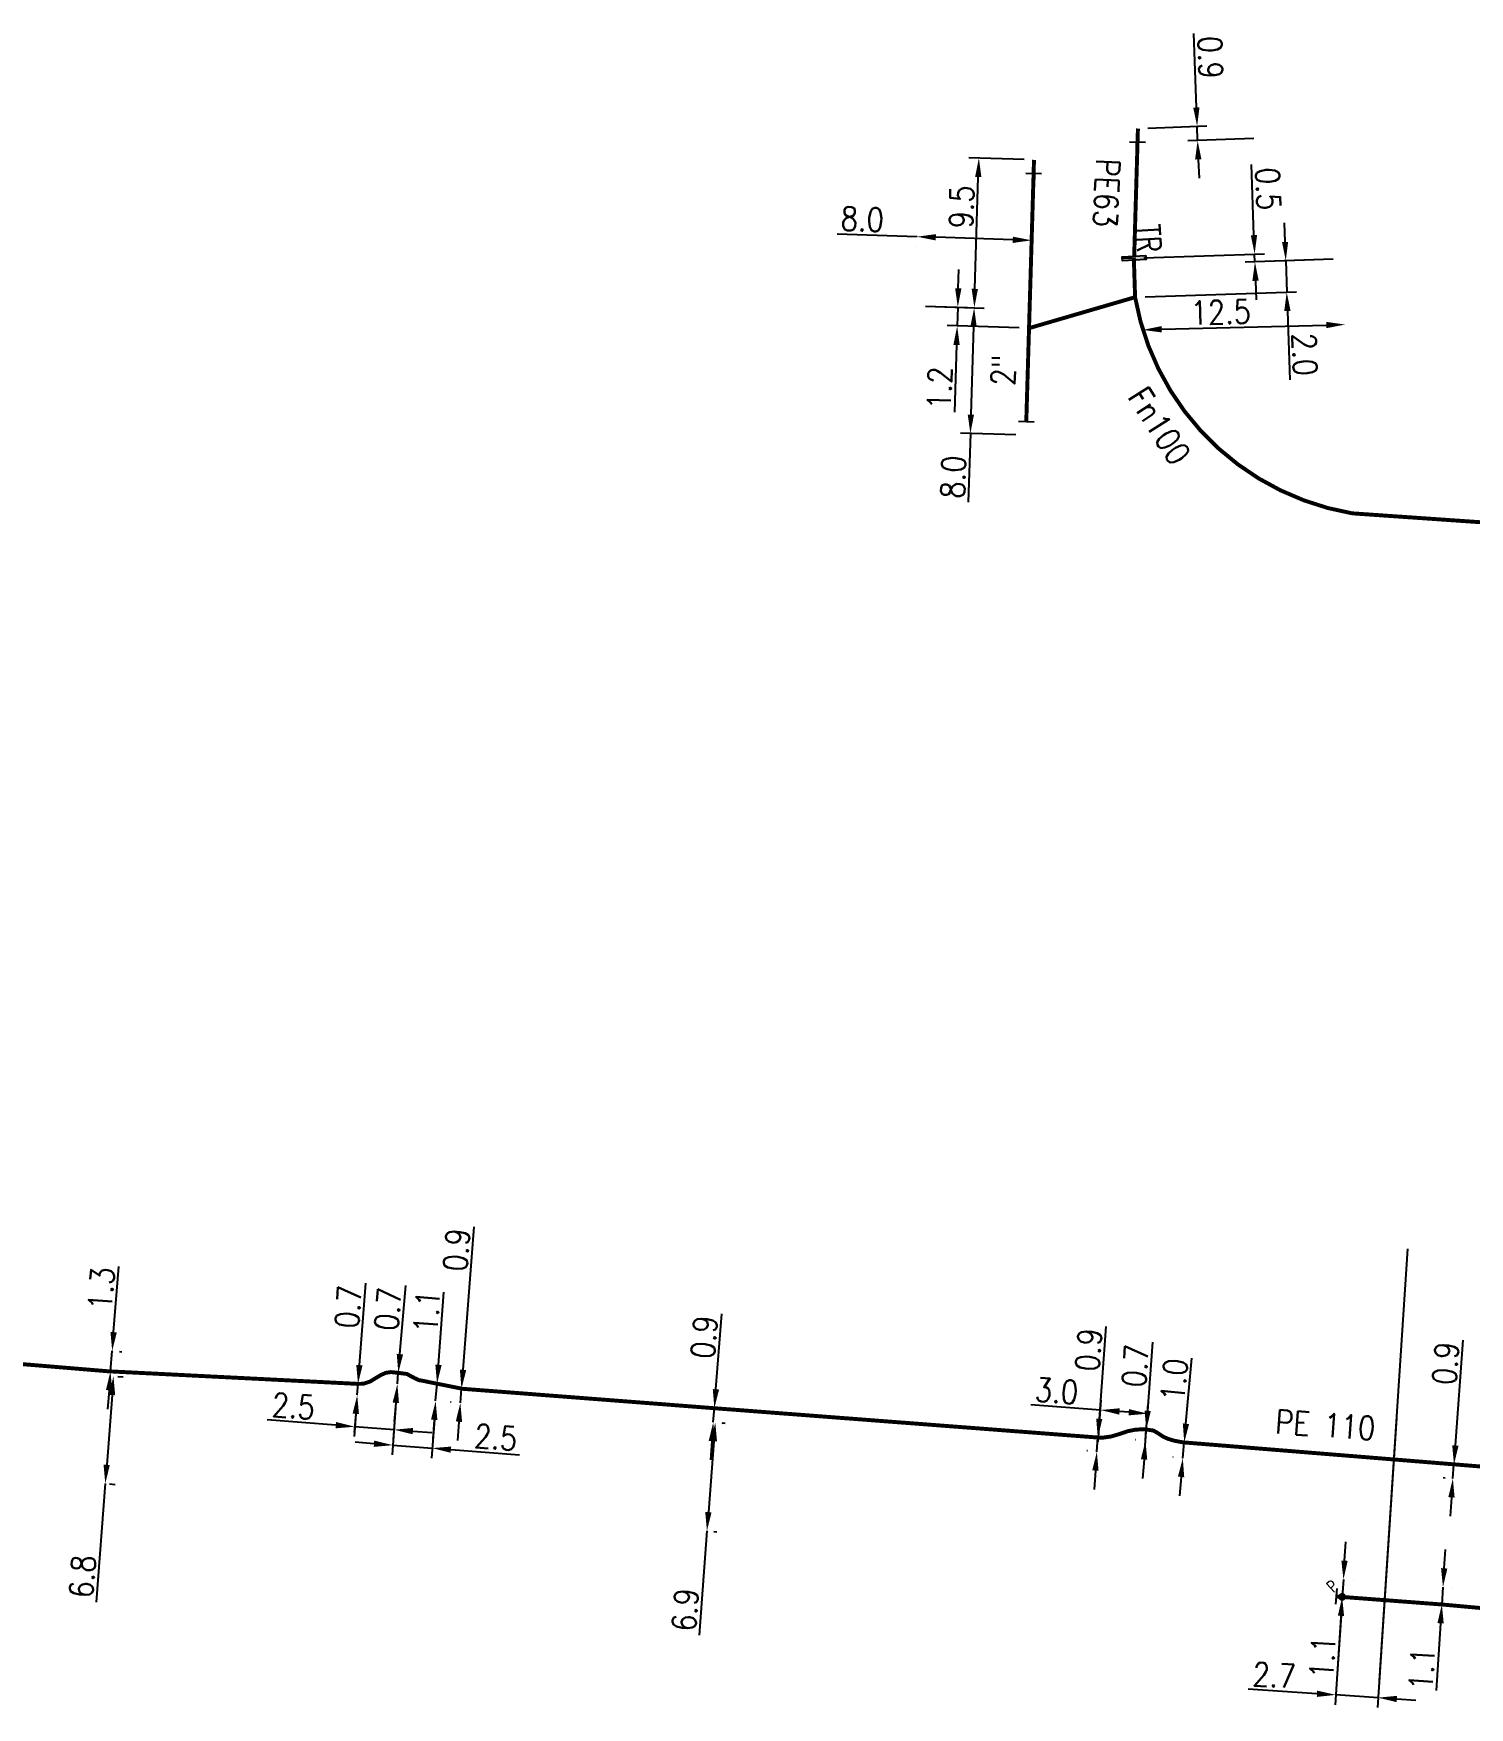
# Model space of a CAD drawing. Header units: millimetres. Extents: x 115991 to 117009, y 129000 to 129990.
# Drawn here: x 116171.1 to 116262.3, y 129722.5 to 129828.8 of the extents above; entities that cross this region are included whole.
import ezdxf
from ezdxf.enums import TextEntityAlignment as Align

# ---------------------------------------------------------------- set-up
doc = ezdxf.new("R2010")
doc.units = ezdxf.units.MM
doc.header["$PDMODE"] = 34
doc.linetypes.add('L_25_FN', pattern=[2000, 1000, 1000])
doc.linetypes.add('L_25_PE', pattern=[2000, 1000, 1000])
doc.layers.get('0').update_dxf_attribs({"linetype": 'CONTINUOUS'})
doc.layers.get('DEFPOINTS').update_dxf_attribs({"linetype": 'CONTINUOUS'})
for name, color, linetype in [('L_150', 1, 'CONTINUOUS'), ('L_300', 7, 'CONTINUOUS'), ('L_340', 7, 'CONTINUOUS')]:
    doc.layers.add(name, color=color, linetype=linetype)
doc.styles.add('G_ROMANS', font='ROMANS.SHX', dxfattribs={"width": 0.75})
doc.styles.get("Standard").update_dxf_attribs({"font": 'romans.shx', "width": 0.85})
doc.dimstyles.get("Standard").update_dxf_attribs({"dimtxt": 1.5, "dimasz": 1.2, "dimexe": 0.625, "dimexo": 0.625, "dimgap": 0.25, "dimtad": 1, "dimdec": 1, "dimzin": 0, "dimdsep": 46, "dimtxsty": 'Standard', "dimcen": -0.5, "dimadec": 0, "dimazin": 0, "dimtfac": 1, "dimtdec": 1, "dimtmove": 0, "dimatfit": 3, "dimfxl": 0, "dimtolj": 1, "dimtzin": 0, "dimarcsym": 0})

# ---------------------------------------------------------------- blocks, each defined once
blk = doc.blocks.new('*D59')
at = {"layer": 'DEFPOINTS', "color": 0, "linetype": 'Continuous', "transparency": 16777216}
for p in [(116254.24, 129730.65), (116254.26, 129730.65), (116254.17, 129729.56)]:
    blk.add_point(p, dxfattribs=at)
at = {"layer": 'L_150', "color": 0, "linetype": 'Continuous', "lineweight": -2, "transparency": 16777216}
for p, q in [((116254.33, 129731.85), (116254.41, 129733.05)), ((116254.26, 129730.65), (116254.18, 129729.55)), ((116254.87, 129730.61), (116254.88, 129730.61)), ((116254.8, 129729.51), (116254.81, 129729.51)), ((116254.11, 129728.36), (116253.84, 129724.34))]:
    blk.add_line(p, q, dxfattribs=at)
at = {"layer": 'L_150', "color": 0, "linetype": 'Continuous', "transparency": 16777216}
for points in [[(116254.13, 129731.86), (116254.53, 129731.84), (116254.26, 129730.65)], [(116253.91, 129728.37), (116254.3, 129728.34), (116254.18, 129729.55)]]:
    blk.add_solid(points, dxfattribs=at)
at = {"layer": 'L_150', "color": 0, "linetype": 'Continuous', "transparency": 16777216, "insert": (116252.93, 129725.72), "char_height": 1.5, "attachment_point": 5, "rotation": 86.2658}
blk.add_mtext('\\A1;1.1', dxfattribs=at)
blk = doc.blocks.new('*D60')
at = {"layer": 'DEFPOINTS', "color": 0, "linetype": 'Continuous', "transparency": 16777216}
for p in [(116260.58, 129730.17), (116260.58, 129730.17), (116260.51, 129729.07)]:
    blk.add_point(p, dxfattribs=at)
at = {"layer": 'L_150', "color": 0, "linetype": 'Continuous', "lineweight": -2, "transparency": 16777216}
for p, q in [((116260.66, 129731.37), (116260.74, 129732.56)), ((116260.58, 129730.17), (116260.51, 129729.07)), ((116261.2, 129730.13), (116261.2, 129730.13)), ((116261.13, 129729.03), (116261.13, 129729.03)), ((116260.43, 129727.87), (116260.15, 129723.61))]:
    blk.add_line(p, q, dxfattribs=at)
at = {"layer": 'L_150', "color": 0, "linetype": 'Continuous', "transparency": 16777216}
for points in [[(116260.46, 129731.38), (116260.86, 129731.35), (116260.58, 129730.17)], [(116260.23, 129727.89), (116260.63, 129727.86), (116260.51, 129729.07)]]:
    blk.add_solid(points, dxfattribs=at)
at = {"layer": 'L_150', "color": 0, "linetype": 'Continuous', "transparency": 16777216, "insert": (116259.24, 129724.98), "char_height": 1.5, "attachment_point": 5, "rotation": 86.2658}
blk.add_mtext('\\A1;1.1', dxfattribs=at)
blk = doc.blocks.new('L_300_12')
at = {"color": 0, "linetype": 'Continuous', "const_width": 0.497, "flags": 128}
blk.add_lwpolyline([(-0.25, 0, 1), (0.25, 0, 1)], format="xyb", close=True, dxfattribs=at)
at = {"color": 0, "linetype": 'Continuous', "style": 'G_ROMANS', "width": 0.75}
blk.add_text('P', height=1.5, dxfattribs=at).set_placement((0, 1.85), align=Align.MIDDLE)
at = {"color": 0, "linetype": 'Continuous', "style": 'G_ROMANS', "width": 0.75, "flags": 3}
for tag, p in [('DEF_LEG', (0, -5)), ('DEF_COUP', (0, -7.5)), ('DEF_TYPE', (0, -10))]:
    blk.add_attdef(tag, text='', height=1.2, dxfattribs=at).set_placement(p, align=Align.MIDDLE)
blk = doc.blocks.new('*D68')
at = {"layer": 'DEFPOINTS', "color": 0, "linetype": 'Continuous', "transparency": 16777216}
for p in [(116257.66, 129741.53), (116254.18, 129729.55), (116253.78, 129723.33)]:
    blk.add_point(p, dxfattribs=at)
at = {"layer": 'L_300', "color": 0, "linetype": 'Continuous', "lineweight": -2, "transparency": 16777216}
for p, q in [((116257.62, 129740.91), (116256.42, 129722.53)), ((116254.14, 129728.93), (116253.74, 129722.7)), ((116252.58, 129723.4), (116248.22, 129723.69)), ((116256.46, 129723.15), (116253.78, 129723.33)), ((116257.66, 129723.07), (116258.85, 129722.99))]:
    blk.add_line(p, q, dxfattribs=at)
at = {"layer": 'L_300', "color": 0, "linetype": 'Continuous', "transparency": 16777216}
for points in [[(116252.59, 129723.6), (116252.57, 129723.2), (116253.78, 129723.33)], [(116257.67, 129723.27), (116257.64, 129722.87), (116256.46, 129723.15)]]:
    blk.add_solid(points, dxfattribs=at)
at = {"layer": 'L_300', "color": 0, "linetype": 'Continuous', "transparency": 16777216, "insert": (116249.86, 129724.58), "char_height": 1.5, "attachment_point": 5, "rotation": 356.2658}
blk.add_mtext('\\A1;2.7', dxfattribs=at)
blk = doc.blocks.new('L_340_07')
at = {"color": 0, "linetype": 'Continuous', "const_width": 0.25, "flags": 128}
blk.add_lwpolyline([(0, 0), (1.25, 0)], dxfattribs=at)
at = {"color": 0, "linetype": 'Continuous', "flags": 128}
blk.add_lwpolyline([(1.25, -0.5), (1.25, 0.5)], dxfattribs=at)
at = {"color": 0, "linetype": 'Continuous', "style": 'G_ROMANS', "width": 0.75, "flags": 3}
for tag, p in [('DEF_LEG', (0.72, -3.47)), ('DEF_COUP', (0.72, -5.97)), ('DEF_TYPE', (0.72, -8.47))]:
    blk.add_attdef(tag, text='', height=1.2, dxfattribs=at).set_placement(p, align=Align.MIDDLE)
blk = doc.blocks.new('*D71')
at = {"layer": 'DEFPOINTS', "color": 0, "linetype": 'Continuous', "transparency": 16777216}
for p in [(116241.52, 129810.02), (116254.37, 129810.36), (116254.37, 129810.36)]:
    blk.add_point(p, dxfattribs=at)
at = {"layer": 'L_150', "color": 0, "linetype": 'Continuous', "lineweight": -2, "transparency": 16777216}
blk.add_line((116242.72, 129810.06), (116253.17, 129810.33), dxfattribs=at)
at = {"layer": 'L_150', "color": 0, "linetype": 'Continuous', "transparency": 16777216}
for points in [[(116242.71, 129810.26), (116242.72, 129809.86), (116241.52, 129810.02)], [(116253.17, 129810.53), (116253.18, 129810.13), (116254.37, 129810.36)]]:
    blk.add_solid(points, dxfattribs=at)
at = {"layer": 'L_150', "color": 0, "linetype": 'Continuous', "transparency": 16777216, "insert": (116246.47, 129811.15), "char_height": 1.5, "attachment_point": 5, "rotation": 1.492}
blk.add_mtext('\\A1;12.5', dxfattribs=at)
blk = doc.blocks.new('*D72')
at = {"layer": 'DEFPOINTS', "color": 0, "linetype": 'Continuous', "transparency": 16777216}
for p in [(116227.18, 129815.95), (116227.18, 129815.94), (116234.46, 129815.71)]:
    blk.add_point(p, dxfattribs=at)
at = {"layer": 'L_150', "color": 0, "linetype": 'Continuous', "lineweight": -2, "transparency": 16777216}
for p, q in [((116227.18, 129815.94), (116222.1, 129816.1)), ((116227.16, 129815.32), (116227.16, 129815.31)), ((116233.26, 129815.74), (116228.38, 129815.9))]:
    blk.add_line(p, q, dxfattribs=at)
at = {"layer": 'L_150', "color": 0, "linetype": 'Continuous', "transparency": 16777216}
for points in [[(116228.38, 129816.1), (116228.37, 129815.7), (116227.18, 129815.94)], [(116233.27, 129815.94), (116233.25, 129815.54), (116234.46, 129815.71)]]:
    blk.add_solid(points, dxfattribs=at)
at = {"layer": 'L_150', "color": 0, "linetype": 'Continuous', "transparency": 16777216, "insert": (116223.71, 129817.05), "char_height": 1.5, "attachment_point": 5, "rotation": 358.1912}
blk.add_mtext('\\A1;8.0', dxfattribs=at)
blk = doc.blocks.new('*D74')
at = {"layer": 'DEFPOINTS', "color": 0, "linetype": 'Continuous', "transparency": 16777216}
for p in [(116227.1, 129811.54), (116229.73, 129810.27), (116234.29, 129810.13)]:
    blk.add_point(p, dxfattribs=at)
at = {"layer": 'L_150', "color": 0, "linetype": 'Continuous', "lineweight": -2, "transparency": 16777216}
for p, q in [((116229.8, 129812.66), (116229.84, 129813.86)), ((116227.72, 129811.52), (116230.39, 129811.44)), ((116229.77, 129811.46), (116229.73, 129810.27)), ((116233.67, 129810.15), (116229.1, 129810.29)), ((116229.69, 129809.07), (116229.56, 129804.79))]:
    blk.add_line(p, q, dxfattribs=at)
at = {"layer": 'L_150', "color": 0, "linetype": 'Continuous', "transparency": 16777216}
for points in [[(116229.6, 129812.67), (116230, 129812.65), (116229.77, 129811.46)], [(116229.49, 129809.07), (116229.89, 129809.06), (116229.73, 129810.27)]]:
    blk.add_solid(points, dxfattribs=at)
at = {"layer": 'L_150', "color": 0, "linetype": 'Continuous', "transparency": 16777216, "insert": (116228.61, 129806.32), "char_height": 1.5, "attachment_point": 5, "rotation": 88.2508}
blk.add_mtext('\\A1;1.2', dxfattribs=at)
blk = doc.blocks.new('*D75')
at = {"layer": 'DEFPOINTS', "color": 0, "linetype": 'Continuous', "transparency": 16777216}
for p in [(116231.11, 129820.93), (116234.61, 129820.82), (116227.1, 129811.54)]:
    blk.add_point(p, dxfattribs=at)
at = {"layer": 'L_340', "color": 0, "linetype": 'Continuous', "lineweight": -2, "transparency": 16777216}
for p, q in [((116233.99, 129820.84), (116230.48, 129820.95)), ((116230.85, 129812.63), (116231.07, 129819.73)), ((116227.72, 129811.52), (116231.44, 129811.41))]:
    blk.add_line(p, q, dxfattribs=at)
at = {"layer": 'L_340', "color": 0, "linetype": 'Continuous', "transparency": 16777216}
for points in [[(116230.87, 129819.74), (116231.27, 129819.72), (116231.11, 129820.93)], [(116230.65, 129812.64), (116231.05, 129812.62), (116230.82, 129811.43)]]:
    blk.add_solid(points, dxfattribs=at)
at = {"layer": 'L_340', "color": 0, "linetype": 'Continuous', "transparency": 16777216, "insert": (116230.01, 129817.84), "char_height": 1.5, "attachment_point": 5, "rotation": 88.2508}
blk.add_mtext('\\A1;9.5', dxfattribs=at)
blk = doc.blocks.new('*D76')
at = {"layer": 'DEFPOINTS', "color": 0, "linetype": 'Continuous', "transparency": 16777216}
for p in [(116227.1, 129811.54), (116230.57, 129803.44), (116234.09, 129803.33)]:
    blk.add_point(p, dxfattribs=at)
at = {"layer": 'L_340', "color": 0, "linetype": 'Continuous', "lineweight": -2, "transparency": 16777216}
for p, q in [((116227.72, 129811.52), (116231.43, 129811.41)), ((116230.77, 129810.23), (116230.6, 129804.64)), ((116233.46, 129803.35), (116229.94, 129803.46)), ((116230.57, 129803.44), (116230.43, 129799.07))]:
    blk.add_line(p, q, dxfattribs=at)
at = {"layer": 'L_340', "color": 0, "linetype": 'Continuous', "transparency": 16777216}
for points in [[(116230.57, 129810.24), (116230.97, 129810.22), (116230.81, 129811.43)], [(116230.4, 129804.64), (116230.8, 129804.63), (116230.57, 129803.44)]]:
    blk.add_solid(points, dxfattribs=at)
at = {"layer": 'L_340', "color": 0, "linetype": 'Continuous', "transparency": 16777216, "insert": (116229.48, 129800.68), "char_height": 1.5, "attachment_point": 5, "rotation": 88.2508}
blk.add_mtext('\\A1;8.0', dxfattribs=at)
blk = doc.blocks.new('L_340_19')
at = {"linetype": 'Continuous'}
blk.add_hatch(color=0, dxfattribs=at).paths.add_polyline_path([(0.125, 0.75), (-0.125, 0.75), (-0.125, -0.75), (0.125, -0.75)])
at = {"color": 0, "linetype": 'Continuous'}
blk.add_lwpolyline([(-0.125, 0.75), (0.125, 0.75), (0.125, -0.75), (-0.125, -0.75)], close=True, dxfattribs=at)
at = {"color": 0, "linetype": 'Continuous', "style": 'G_ROMANS', "width": 0.75}
for tag, height, flags, p in [('TR', 1.5, 8, (0, 3)), ('DEF_LEG', 1.2, 3, (0, -5)), ('DEF_COUP', 1.2, 3, (0, -7.5)), ('DEF_TYPE', 1.2, 3, (0, -10))]:
    blk.add_attdef(tag, text='', height=height, dxfattribs=dict(at, flags=flags)).set_placement(p, align=Align.MIDDLE)
blk = doc.blocks.new('*D77')
at = {"layer": 'DEFPOINTS', "color": 0, "linetype": 'Continuous', "transparency": 16777216}
for p in [(116240.96, 129814.58), (116248.62, 129814.84), (116254.23, 129814.53)]:
    blk.add_point(p, dxfattribs=at)
at = {"layer": 'L_340', "color": 0, "linetype": 'Continuous', "lineweight": -2, "transparency": 16777216}
for p, q in [((116248.58, 129816.04), (116248.43, 129820.53)), ((116241.58, 129814.6), (116249.25, 129814.86)), ((116253.61, 129814.51), (116248.02, 129814.32)), ((116248.64, 129814.34), (116248.62, 129814.84)), ((116248.68, 129813.14), (116248.72, 129811.94))]:
    blk.add_line(p, q, dxfattribs=at)
at = {"layer": 'L_340', "color": 0, "linetype": 'Continuous', "transparency": 16777216}
for points in [[(116248.78, 129816.05), (116248.38, 129816.03), (116248.62, 129814.84)], [(116248.88, 129813.15), (116248.48, 129813.13), (116248.64, 129814.34)]]:
    blk.add_solid(points, dxfattribs=at)
at = {"layer": 'L_340', "color": 0, "linetype": 'Continuous', "transparency": 16777216, "insert": (116249.48, 129818.98), "char_height": 1.5, "attachment_point": 5, "rotation": 271.94}
blk.add_mtext('\\A1;0.5', dxfattribs=at)
blk = doc.blocks.new('*D78')
at = {"layer": 'DEFPOINTS', "color": 0, "linetype": 'Continuous', "transparency": 16777216}
for p in [(116254.23, 129814.53), (116241.04, 129812.1), (116250.66, 129812.42)]:
    blk.add_point(p, dxfattribs=at)
at = {"layer": 'L_150', "color": 0, "linetype": 'Continuous', "lineweight": -2, "transparency": 16777216}
for p, q in [((116250.56, 129815.61), (116250.51, 129816.81)), ((116253.61, 129814.51), (116249.97, 129814.39)), ((116250.6, 129814.41), (116250.66, 129812.42)), ((116241.67, 129812.12), (116251.29, 129812.44)), ((116250.7, 129811.22), (116250.85, 129806.84))]:
    blk.add_line(p, q, dxfattribs=at)
at = {"layer": 'L_150', "color": 0, "linetype": 'Continuous', "transparency": 16777216}
for points in [[(116250.75, 129815.61), (116250.36, 129815.6), (116250.6, 129814.41)], [(116250.9, 129811.23), (116250.5, 129811.21), (116250.66, 129812.42)]]:
    blk.add_solid(points, dxfattribs=at)
at = {"layer": 'L_150', "color": 0, "linetype": 'Continuous', "transparency": 16777216, "insert": (116251.8, 129808.46), "char_height": 1.5, "attachment_point": 5, "rotation": 271.94}
blk.add_mtext('\\A1;2.0', dxfattribs=at)
blk = doc.blocks.new('*D79')
at = {"layer": 'DEFPOINTS', "color": 0, "linetype": 'Continuous', "transparency": 16777216}
for p in [(116241.21, 129822.81), (116244.97, 129822.95), (116249.18, 129822.2)]:
    blk.add_point(p, dxfattribs=at)
at = {"layer": 'L_340', "color": 0, "linetype": 'Continuous', "lineweight": -2, "transparency": 16777216}
for p, q in [((116244.92, 129824.15), (116244.75, 129828.85)), ((116241.83, 129822.83), (116245.59, 129822.97)), ((116245, 129822.05), (116244.97, 129822.95)), ((116248.56, 129822.18), (116244.38, 129822.02)), ((116245.04, 129820.85), (116245.09, 129819.65))]:
    blk.add_line(p, q, dxfattribs=at)
at = {"layer": 'L_340', "color": 0, "linetype": 'Continuous', "transparency": 16777216}
for points in [[(116245.12, 129824.15), (116244.72, 129824.14), (116244.97, 129822.95)], [(116245.24, 129820.86), (116244.84, 129820.84), (116245, 129822.05)]]:
    blk.add_solid(points, dxfattribs=at)
at = {"layer": 'L_340', "color": 0, "linetype": 'Continuous', "transparency": 16777216, "insert": (116245.81, 129827.33), "char_height": 1.5, "attachment_point": 5, "rotation": 272.0994}
blk.add_mtext('\\A1;0.9', dxfattribs=at)
blk = doc.blocks.new('*D598')
at = {"layer": 'DEFPOINTS', "color": 0, "linetype": 'Continuous', "transparency": 16777216}
for p in [(116261.28, 129737.96), (116261.41, 129737.96), (116261.34, 129737.06)]:
    blk.add_point(p, dxfattribs=at)
at = {"layer": 'L_150', "color": 0, "linetype": 'Continuous', "lineweight": -2, "transparency": 16777216}
for p, q in [((116261.37, 129739.16), (116261.87, 129745.86)), ((116260.78, 129738), (116260.65, 129738.01)), ((116261.21, 129737.07), (116261.28, 129737.96)), ((116260.72, 129737.1), (116260.59, 129737.11)), ((116261.12, 129735.87), (116261.03, 129734.67))]:
    blk.add_line(p, q, dxfattribs=at)
at = {"layer": 'L_150', "color": 0, "linetype": 'Continuous', "transparency": 16777216}
for points in [[(116261.17, 129739.18), (116261.57, 129739.15), (116261.28, 129737.96)], [(116260.92, 129735.89), (116261.32, 129735.86), (116261.21, 129737.07)]]:
    blk.add_solid(points, dxfattribs=at)
at = {"layer": 'L_150', "color": 0, "linetype": 'Continuous', "transparency": 16777216, "insert": (116260.75, 129744.38), "char_height": 1.5, "attachment_point": 5, "rotation": 85.7302}
blk.add_mtext('\\A1;0.9', dxfattribs=at)
blk = doc.blocks.new('*D599')
at = {"layer": 'DEFPOINTS', "color": 0, "linetype": 'Continuous', "transparency": 16777216}
for p in [(116244.07, 129738.36), (116244.15, 129739.36), (116244.16, 129739.36)]:
    blk.add_point(p, dxfattribs=at)
at = {"layer": 'L_150', "color": 0, "linetype": 'Continuous', "lineweight": -2, "transparency": 16777216}
for p, q in [((116244.26, 129740.55), (116244.64, 129744.72)), ((116243.54, 129739.41), (116243.53, 129739.41)), ((116243.45, 129738.42), (116243.43, 129738.42)), ((116244.06, 129738.36), (116244.15, 129739.36)), ((116243.95, 129737.17), (116243.84, 129735.97))]:
    blk.add_line(p, q, dxfattribs=at)
at = {"layer": 'L_150', "color": 0, "linetype": 'Continuous', "transparency": 16777216}
for points in [[(116244.06, 129740.57), (116244.46, 129740.53), (116244.15, 129739.36)], [(116243.75, 129737.19), (116244.15, 129737.15), (116244.06, 129738.36)]]:
    blk.add_solid(points, dxfattribs=at)
at = {"layer": 'L_150', "color": 0, "linetype": 'Continuous', "transparency": 16777216, "insert": (116243.51, 129743.33), "char_height": 1.5, "attachment_point": 5, "rotation": 84.723}
blk.add_mtext('\\A1;1.0', dxfattribs=at)
blk = doc.blocks.new('*D600')
at = {"layer": 'DEFPOINTS', "color": 0, "linetype": 'Continuous', "transparency": 16777216}
for p in [(116241.7, 129739.48), (116241.74, 129740.18), (116241.75, 129740.18)]:
    blk.add_point(p, dxfattribs=at)
at = {"layer": 'L_150', "color": 0, "linetype": 'Continuous', "lineweight": -2, "transparency": 16777216}
for p, q in [((116241.83, 129741.37), (116242.16, 129745.73)), ((116241.07, 129739.52), (116241.06, 129739.53)), ((116241.13, 129740.22), (116241.12, 129740.22)), ((116241.69, 129739.48), (116241.74, 129740.18)), ((116241.6, 129738.28), (116241.51, 129737.08))]:
    blk.add_line(p, q, dxfattribs=at)
at = {"layer": 'L_150', "color": 0, "linetype": 'Continuous', "transparency": 16777216}
for points in [[(116241.63, 129741.39), (116242.03, 129741.36), (116241.74, 129740.18)], [(116241.4, 129738.3), (116241.8, 129738.27), (116241.69, 129739.48)]]:
    blk.add_solid(points, dxfattribs=at)
at = {"layer": 'L_150', "color": 0, "linetype": 'Continuous', "transparency": 16777216, "insert": (116241.04, 129744.23), "char_height": 1.5, "attachment_point": 5, "rotation": 85.6864}
blk.add_mtext('\\A1;0.7', dxfattribs=at)
blk = doc.blocks.new('*D601')
at = {"layer": 'DEFPOINTS', "color": 0, "linetype": 'Continuous', "transparency": 16777216}
for p in [(116238.83, 129741.42), (116238.63, 129738.77), (116241.63, 129738.54)]:
    blk.add_point(p, dxfattribs=at)
at = {"layer": 'L_150', "color": 0, "linetype": 'Continuous', "lineweight": -2, "transparency": 16777216}
for p, q in [((116238.83, 129741.42), (116234.4, 129741.75)), ((116238.68, 129739.39), (116238.88, 129742.04)), ((116241.67, 129739.17), (116241.87, 129741.82)), ((116240.63, 129741.28), (116240.03, 129741.33))]:
    blk.add_line(p, q, dxfattribs=at)
at = {"layer": 'L_150', "color": 0, "linetype": 'Continuous', "transparency": 16777216}
for points in [[(116240.05, 129741.53), (116240.02, 129741.13), (116238.83, 129741.42)], [(116240.64, 129741.48), (116240.61, 129741.08), (116241.83, 129741.19)]]:
    blk.add_solid(points, dxfattribs=at)
at = {"layer": 'L_150', "color": 0, "linetype": 'Continuous', "transparency": 16777216, "insert": (116236.05, 129742.63), "char_height": 1.5, "attachment_point": 5, "rotation": 355.6864}
blk.add_mtext('\\A1;3.0', dxfattribs=at)
blk = doc.blocks.new('*D602')
at = {"layer": 'DEFPOINTS', "color": 0, "linetype": 'Continuous', "transparency": 16777216}
for p in [(116238.66, 129739.67), (116238.7, 129739.67), (116238.63, 129738.77)]:
    blk.add_point(p, dxfattribs=at)
at = {"layer": 'L_150', "color": 0, "linetype": 'Continuous', "lineweight": -2, "transparency": 16777216}
for p, q in [((116238.76, 129740.87), (116239.2, 129746.72)), ((116238.08, 129739.71), (116238.04, 129739.72)), ((116238.6, 129738.77), (116238.66, 129739.67)), ((116238.01, 129738.82), (116237.97, 129738.82)), ((116238.51, 129737.58), (116238.42, 129736.38))]:
    blk.add_line(p, q, dxfattribs=at)
at = {"layer": 'L_150', "color": 0, "linetype": 'Continuous', "transparency": 16777216}
for points in [[(116238.56, 129740.88), (116238.95, 129740.85), (116238.66, 129739.67)], [(116238.31, 129737.59), (116238.71, 129737.56), (116238.6, 129738.77)]]:
    blk.add_solid(points, dxfattribs=at)
at = {"layer": 'L_150', "color": 0, "linetype": 'Continuous', "transparency": 16777216, "insert": (116238.08, 129745.24), "char_height": 1.5, "attachment_point": 5, "rotation": 85.6864}
blk.add_mtext('\\A1;0.9', dxfattribs=at)
blk = doc.blocks.new('*D603')
at = {"layer": 'DEFPOINTS', "color": 0, "linetype": 'Continuous', "transparency": 16777216}
for p in [(116214.25, 129741.54), (116214.31, 129741.54), (116214.18, 129740.65)]:
    blk.add_point(p, dxfattribs=at)
at = {"layer": 'L_150', "color": 0, "linetype": 'Continuous', "lineweight": -2, "transparency": 16777216}
for p, q in [((116214.41, 129742.74), (116214.78, 129747.53)), ((116214.24, 129740.64), (116214.31, 129741.54)), ((116214.8, 129740.6), (116214.87, 129740.59)), ((116214.87, 129741.5), (116214.94, 129741.49)), ((116214.15, 129739.45), (116214.06, 129738.25))]:
    blk.add_line(p, q, dxfattribs=at)
at = {"layer": 'L_150', "color": 0, "linetype": 'Continuous', "transparency": 16777216}
for points in [[(116214.21, 129742.75), (116214.61, 129742.72), (116214.31, 129741.54)], [(116213.95, 129739.46), (116214.35, 129739.43), (116214.24, 129740.64)]]:
    blk.add_solid(points, dxfattribs=at)
at = {"layer": 'L_150', "color": 0, "linetype": 'Continuous', "transparency": 16777216, "insert": (116213.66, 129746.05), "char_height": 1.5, "attachment_point": 5, "rotation": 85.5492}
blk.add_mtext('\\A1;0.9', dxfattribs=at)
blk = doc.blocks.new('*D604')
at = {"layer": 'DEFPOINTS', "color": 0, "linetype": 'Continuous', "transparency": 16777216}
for p in [(116191.63, 129742.38), (116194.12, 129742.19), (116191.47, 129740.36)]:
    blk.add_point(p, dxfattribs=at)
at = {"layer": 'L_150', "color": 0, "linetype": 'Continuous', "lineweight": -2, "transparency": 16777216}
for p, q in [((116191.58, 129741.76), (116191.43, 129739.74)), ((116194.07, 129741.57), (116193.92, 129739.55)), ((116190.28, 129740.46), (116185.92, 129740.79)), ((116193.97, 129740.17), (116191.47, 129740.36)), ((116195.16, 129740.08), (116196.36, 129739.99))]:
    blk.add_line(p, q, dxfattribs=at)
at = {"layer": 'L_150', "color": 0, "linetype": 'Continuous', "transparency": 16777216}
for points in [[(116190.29, 129740.66), (116190.26, 129740.26), (116191.47, 129740.36)], [(116195.18, 129740.28), (116195.15, 129739.88), (116193.97, 129740.17)]]:
    blk.add_solid(points, dxfattribs=at)
at = {"layer": 'L_150', "color": 0, "linetype": 'Continuous', "transparency": 16777216, "insert": (116187.58, 129741.67), "char_height": 1.5, "attachment_point": 5, "rotation": 355.6037}
blk.add_mtext('\\A1;2.5', dxfattribs=at)
blk = doc.blocks.new('*D605')
at = {"layer": 'DEFPOINTS', "color": 0, "linetype": 'Continuous', "transparency": 16777216}
for p in [(116194.12, 129742.19), (116196.61, 129742), (116196.38, 129739)]:
    blk.add_point(p, dxfattribs=at)
at = {"layer": 'L_150', "color": 0, "linetype": 'Continuous', "lineweight": -2, "transparency": 16777216}
for p, q in [((116194.07, 129741.57), (116193.84, 129738.57)), ((116196.57, 129741.37), (116196.34, 129738.37)), ((116192.69, 129739.28), (116191.5, 129739.37)), ((116193.89, 129739.19), (116196.38, 129739)), ((116197.58, 129738.91), (116201.94, 129738.57))]:
    blk.add_line(p, q, dxfattribs=at)
at = {"layer": 'L_150', "color": 0, "linetype": 'Continuous', "transparency": 16777216}
for points in [[(116192.71, 129739.48), (116192.68, 129739.08), (116193.89, 129739.19)], [(116197.6, 129739.1), (116197.56, 129738.71), (116196.38, 129739)]]:
    blk.add_solid(points, dxfattribs=at)
at = {"layer": 'L_150', "color": 0, "linetype": 'Continuous', "transparency": 16777216, "insert": (116200.43, 129739.69), "char_height": 1.5, "attachment_point": 5, "rotation": 355.6037}
blk.add_mtext('\\A1;2.5', dxfattribs=at)
blk = doc.blocks.new('*D606')
at = {"layer": 'DEFPOINTS', "color": 0, "linetype": 'Continuous', "transparency": 16777216}
for p in [(116191.68, 129743.08), (116191.68, 129743.08), (116191.63, 129742.38)]:
    blk.add_point(p, dxfattribs=at)
at = {"layer": 'L_150', "color": 0, "linetype": 'Continuous', "lineweight": -2, "transparency": 16777216}
for p, q in [((116191.77, 129744.27), (116192.17, 129749.48)), ((116191.63, 129742.38), (116191.68, 129743.08)), ((116191.54, 129741.18), (116191.44, 129739.99))]:
    blk.add_line(p, q, dxfattribs=at)
at = {"layer": 'L_150', "color": 0, "linetype": 'Continuous', "transparency": 16777216}
for points in [[(116191.57, 129744.29), (116191.97, 129744.26), (116191.68, 129743.08)], [(116191.34, 129741.2), (116191.74, 129741.17), (116191.63, 129742.38)]]:
    blk.add_solid(points, dxfattribs=at)
at = {"layer": 'L_150', "color": 0, "linetype": 'Continuous', "transparency": 16777216, "insert": (116191.06, 129747.97), "char_height": 1.5, "attachment_point": 5, "rotation": 85.6037}
blk.add_mtext('\\A1;0.7', dxfattribs=at)
blk = doc.blocks.new('*D607')
at = {"layer": 'DEFPOINTS', "color": 0, "linetype": 'Continuous', "transparency": 16777216}
for p in [(116196.7, 129743.09), (116196.7, 129743.09), (116196.61, 129742)]:
    blk.add_point(p, dxfattribs=at)
at = {"layer": 'L_150', "color": 0, "linetype": 'Continuous', "lineweight": -2, "transparency": 16777216}
for p, q in [((116196.79, 129744.29), (116197.14, 129748.9)), ((116196.61, 129742), (116196.7, 129743.09)), ((116196.52, 129740.8), (116196.43, 129739.6))]:
    blk.add_line(p, q, dxfattribs=at)
at = {"layer": 'L_150', "color": 0, "linetype": 'Continuous', "transparency": 16777216}
for points in [[(116196.59, 129744.31), (116196.99, 129744.28), (116196.7, 129743.09)], [(116196.32, 129740.82), (116196.72, 129740.79), (116196.61, 129742)]]:
    blk.add_solid(points, dxfattribs=at)
at = {"layer": 'L_150', "color": 0, "linetype": 'Continuous', "transparency": 16777216, "insert": (116196.05, 129747.67), "char_height": 1.5, "attachment_point": 5, "rotation": 85.6037}
blk.add_mtext('\\A1;1.1', dxfattribs=at)
blk = doc.blocks.new('*D608')
at = {"layer": 'DEFPOINTS', "color": 0, "linetype": 'Continuous', "transparency": 16777216}
for p in [(116194.24, 129743.78), (116194.24, 129743.78), (116194.18, 129743.08)]:
    blk.add_point(p, dxfattribs=at)
at = {"layer": 'L_150', "color": 0, "linetype": 'Continuous', "lineweight": -2, "transparency": 16777216}
for p, q in [((116194.34, 129744.97), (116194.72, 129749.33)), ((116194.18, 129743.08), (116194.24, 129743.78)), ((116194.08, 129741.88), (116193.97, 129740.69))]:
    blk.add_line(p, q, dxfattribs=at)
at = {"layer": 'L_150', "color": 0, "linetype": 'Continuous', "transparency": 16777216}
for points in [[(116194.14, 129744.99), (116194.54, 129744.95), (116194.24, 129743.78)], [(116193.88, 129741.9), (116194.28, 129741.87), (116194.18, 129743.08)]]:
    blk.add_solid(points, dxfattribs=at)
at = {"layer": 'L_150', "color": 0, "linetype": 'Continuous', "transparency": 16777216, "insert": (116193.58, 129747.83), "char_height": 1.5, "attachment_point": 5, "rotation": 85.0924}
blk.add_mtext('\\A1;0.7', dxfattribs=at)
blk = doc.blocks.new('*D609')
at = {"layer": 'DEFPOINTS', "color": 0, "linetype": 'Continuous', "transparency": 16777216}
for p in [(116198.25, 129742.77), (116198.3, 129742.77), (116198.23, 129741.87)]:
    blk.add_point(p, dxfattribs=at)
at = {"layer": 'L_150', "color": 0, "linetype": 'Continuous', "lineweight": -2, "transparency": 16777216}
for p, q in [((116198.35, 129743.97), (116199.05, 129753.06)), ((116197.67, 129742.82), (116197.63, 129742.82)), ((116198.18, 129741.88), (116198.25, 129742.77)), ((116197.6, 129741.92), (116197.56, 129741.93)), ((116198.09, 129740.68), (116198, 129739.48))]:
    blk.add_line(p, q, dxfattribs=at)
at = {"layer": 'L_150', "color": 0, "linetype": 'Continuous', "transparency": 16777216}
for points in [[(116198.15, 129743.99), (116198.55, 129743.95), (116198.25, 129742.77)], [(116197.89, 129740.7), (116198.29, 129740.66), (116198.18, 129741.88)]]:
    blk.add_solid(points, dxfattribs=at)
at = {"layer": 'L_150', "color": 0, "linetype": 'Continuous', "transparency": 16777216, "insert": (116197.94, 129751.59), "char_height": 1.5, "attachment_point": 5, "rotation": 85.5492}
blk.add_mtext('\\A1;0.9', dxfattribs=at)
blk = doc.blocks.new('*D610')
at = {"layer": 'DEFPOINTS', "color": 0, "linetype": 'Continuous', "transparency": 16777216}
for p in [(116175.79, 129743.6), (116175.28, 129736.78), (116175.63, 129736.75)]:
    blk.add_point(p, dxfattribs=at)
at = {"layer": 'L_150', "color": 0, "linetype": 'Continuous', "lineweight": -2, "transparency": 16777216}
for p, q in [((116176.42, 129743.55), (116176.77, 129743.52)), ((116176.06, 129742.37), (116175.72, 129737.95)), ((116175.63, 129736.75), (116175.06, 129729.22)), ((116175.9, 129736.73), (116176.25, 129736.7))]:
    blk.add_line(p, q, dxfattribs=at)
at = {"layer": 'L_150', "color": 0, "linetype": 'Continuous', "transparency": 16777216}
for points in [[(116175.86, 129742.39), (116176.26, 129742.36), (116176.15, 129743.57)], [(116175.52, 129737.96), (116175.92, 129737.93), (116175.63, 129736.75)]]:
    blk.add_solid(points, dxfattribs=at)
at = {"layer": 'L_150', "color": 0, "linetype": 'Continuous', "transparency": 16777216, "insert": (116174.18, 129730.84), "char_height": 1.5, "attachment_point": 5, "rotation": 85.6587}
blk.add_mtext('\\A1;6.8', dxfattribs=at)
blk = doc.blocks.new('*D611')
at = {"layer": 'DEFPOINTS', "color": 0, "linetype": 'Continuous', "transparency": 16777216}
for p in [(116214.18, 129740.65), (116213.65, 129733.75), (116213.84, 129733.74)]:
    blk.add_point(p, dxfattribs=at)
at = {"layer": 'L_150', "color": 0, "linetype": 'Continuous', "lineweight": -2, "transparency": 16777216}
for p, q in [((116214.8, 129740.6), (116214.99, 129740.58)), ((116214.28, 129739.44), (116213.93, 129734.93)), ((116213.84, 129733.74), (116213.34, 129727.13)), ((116214.28, 129733.7), (116214.47, 129733.69))]:
    blk.add_line(p, q, dxfattribs=at)
at = {"layer": 'L_150', "color": 0, "linetype": 'Continuous', "transparency": 16777216}
for points in [[(116214.08, 129739.45), (116214.48, 129739.42), (116214.37, 129740.63)], [(116213.73, 129734.95), (116214.13, 129734.92), (116213.84, 129733.74)]]:
    blk.add_solid(points, dxfattribs=at)
at = {"layer": 'L_150', "color": 0, "linetype": 'Continuous', "transparency": 16777216, "insert": (116212.46, 129728.73), "char_height": 1.5, "attachment_point": 5, "rotation": 85.6349}
blk.add_mtext('\\A1;6.9', dxfattribs=at)
blk = doc.blocks.new('*D612')
at = {"layer": 'DEFPOINTS', "color": 0, "linetype": 'Continuous', "transparency": 16777216}
for p in [(116175.92, 129745.18), (116176.07, 129745.17), (116175.82, 129743.88)]:
    blk.add_point(p, dxfattribs=at)
at = {"layer": 'L_150', "color": 0, "linetype": 'Continuous', "lineweight": -2, "transparency": 16777216}
for p, q in [((116176.16, 129746.36), (116176.5, 129750.54)), ((116175.96, 129743.87), (116176.07, 129745.17)), ((116176.54, 129745.13), (116176.69, 129745.12)), ((116176.44, 129743.83), (116176.59, 129743.82)), ((116175.87, 129742.67), (116175.77, 129741.48))]:
    blk.add_line(p, q, dxfattribs=at)
at = {"layer": 'L_150', "color": 0, "linetype": 'Continuous', "transparency": 16777216}
for points in [[(116175.96, 129746.38), (116176.36, 129746.35), (116176.07, 129745.17)], [(116175.67, 129742.69), (116176.07, 129742.66), (116175.96, 129743.87)]]:
    blk.add_solid(points, dxfattribs=at)
at = {"layer": 'L_150', "color": 0, "linetype": 'Continuous', "transparency": 16777216, "insert": (116175.38, 129749.13), "char_height": 1.5, "attachment_point": 5, "rotation": 85.4336}
blk.add_mtext('\\A1;1.3', dxfattribs=at)

msp = doc.modelspace()

# ---------------------------------------------------------------- linework, layer by layer
at = {"layer": 'L_150', "linetype": 'L_25_FN'}
msp.add_line((116240.84, 129814.58), (116240.2, 129814.55), dxfattribs=at)
at = {"layer": 'L_150', "linetype": 'L_25_PE'}
msp.add_line((116258.32, 129751.65), (116256.53, 129724.25), dxfattribs=at)
at = {"layer": 'L_150', "linetype": 'L_25_FN', "const_width": 0.25, "flags": 128}
for points in [[(116240.97, 129814.61), (116241.21, 129822.81)], [(116234.61, 129820.82), (116234.13, 129804.58)], [(116234.29, 129810.13), (116241.04, 129812.1)]]:
    msp.add_lwpolyline(points, dxfattribs=at)
at = {"layer": 'L_150', "linetype": 'L_25_PE', "flags": 128}
for points in [[(116240.95, 129814.58, 0.25, 0.25, 0), (116241.03, 129812.09, 0.25, 0.25, 0.317267), (116254.81, 129798.37, 0.25, 0.25, 0), (116254.81, 129798.37, 0.25, 0.25, 0), (116268.52, 129797.42, 0.25, 0.25, 0), (116270.53, 129797.28, 0.25, 0.25, 0), (116271.62, 129797.19, 0.25, 0.25, 0), (116271.62, 129797.19, 0.25, 0.25, -0.063329), (116275.96, 129795.63, 0.25, 0.25, -0.279044), (116289.54, 129777.17, 0.25, 0.25, 0), (116289.54, 129777.17, 0.25, 0.25, 0), (116289.3, 129771.68, 0.25, 0.25, 0), (116288.29, 129749.93, 0.25, 0.25, 0), (116288.77, 129745.19, 0, 0, 0)], [(116298.31, 129733.77, 0.25, 0.25, 0), (116296.73, 129733.85, 0.25, 0.25, 0), (116296.83, 129735.05, 0.25, 0.25, 0), (116296.17, 129735.09, 0.25, 0.25, 0), (116295.48, 129735.21, 0.25, 0.25, 0), (116294.85, 129735.36, 0.25, 0.25, 0), (116294.24, 129735.61, 0.25, 0.25, 0), (116293.21, 129736.06, 0.25, 0.25, 0), (116292.33, 129736.58, 0.25, 0.25, 0), (116291.68, 129737.08, 0.25, 0.25, 0), (116291.02, 129737.64, 0.25, 0.25, 0), (116290.54, 129738.22, 0.25, 0.25, 0), (116290.13, 129738.81, 0.25, 0.25, 0), (116289.66, 129739.66, 0.25, 0.25, 0), (116289.36, 129740.39, 0.25, 0.25, 0), (116289.02, 129741.34, 0.25, 0.25, 0), (116281.57, 129741.74, 0.25, 0.25, 0), (116280.38, 129741.81, 0.25, 0.25, 0), (116280.23, 129741.46, 0.25, 0.25, 0), (116279.3, 129740.24, 0.25, 0.25, 0), (116278.76, 129739.59, 0.25, 0.25, 0), (116277.64, 129738.64, 0.25, 0.25, 0), (116277.35, 129738.47, 0.25, 0.25, 0), (116276.96, 129738.4, 0.25, 0.25, 0), (116276.66, 129738.39, 0.25, 0.25, 0), (116276.34, 129738.38, 0.25, 0.25, 0), (116276.04, 129738.36, 0.25, 0.25, 0), (116275.65, 129738.23, 0.25, 0.25, 0), (116275.35, 129738.1, 0.25, 0.25, 0), (116275.17, 129737.97, 0.25, 0.25, 0), (116275.03, 129737.74, 0.25, 0.25, 0), (116274.88, 129737.46, 0.25, 0.25, 0), (116274.73, 129737.25, 0.25, 0.25, 0), (116274.41, 129737.06, 0.25, 0.25, 0), (116274.01, 129736.94, 0.25, 0.25, 0), (116261.41, 129737.96, 0.25, 0.25, 0), (116244.16, 129739.36, 0.25, 0.25, 0), (116243.87, 129739.4, 0.25, 0.25, 0), (116243.49, 129739.48, 0.25, 0.25, 0), (116243.12, 129739.59, 0.25, 0.25, 0), (116242.81, 129739.73, 0.25, 0.25, 0), (116242.45, 129739.97, 0.25, 0.25, 0), (116242.18, 129740.12, 0.25, 0.25, 0), (116241.75, 129740.18, 0.25, 0.25, 0), (116241.5, 129740.2, 0.25, 0.25, 0), (116241.05, 129740.17, 0.25, 0.25, 0), (116240.58, 129740.08, 0.25, 0.25, 0), (116240.05, 129739.9, 0.25, 0.25, 0), (116239.51, 129739.74, 0.25, 0.25, 0), (116239.02, 129739.67, 0.25, 0.25, 0), (116238.7, 129739.67, 0.25, 0.25, 0), (116214.25, 129741.54, 0.25, 0.25, 0), (116198.3, 129742.77, 0.25, 0.25, 0), (116196.7, 129743.09, 0.25, 0.25, 0), (116196.21, 129743.19, 0.25, 0.25, 0), (116195.83, 129743.27, 0.25, 0.25, 0), (116195.54, 129743.32, 0.25, 0.25, 0), (116195.27, 129743.45, 0.25, 0.25, 0), (116194.98, 129743.6, 0.25, 0.25, 0), (116194.79, 129743.71, 0.25, 0.25, 0), (116194.24, 129743.78, 0.25, 0.25, 0), (116193.77, 129743.83, 0.25, 0.25, 0), (116193.44, 129743.78, 0.25, 0.25, 0), (116193.14, 129743.65, 0.25, 0.25, 0), (116192.79, 129743.44, 0.25, 0.25, 0), (116192.45, 129743.23, 0.25, 0.25, 0), (116192.03, 129743.09, 0.25, 0.25, 0), (116191.68, 129743.08, 0.25, 0.25, 0), (116175.82, 129743.88, 0.25, 0.25, 0), (116156.7, 129745.47, 0.25, 0.25, 0), (116114.6, 129749.33, 0, 0, 0)]]:
    msp.add_lwpolyline(points, format="xyseb", dxfattribs=at)
at = {"layer": 'L_150', "linetype": 'L_25_PE', "const_width": 0.25, "flags": 128}
msp.add_lwpolyline([(116254.18, 129729.55), (116260.51, 129729.07), (116274.06, 129727.84), (116287.91, 129726.92), (116295.51, 129726.36), (116305.61, 129725.62), (116312.39, 129725.12), (116333.69, 129723.86)], dxfattribs=at)

# ---------------------------------------------------------------- block references
at = {"layer": 'L_300', "xscale": 0.5, "yscale": 0.5, "zscale": 0.5, "rotation": 42.2178791719413}
msp.add_blockref('L_300_12', (116254.18, 129729.55), dxfattribs=at)
at = {"layer": 'L_340', "xscale": 0.3}
for p, rotation in [((116241.17, 129821.56), 88.419440878337), ((116234.58, 129819.57), 88.41944087833701), ((116234.13, 129804.58), 268.2715984121307), ((116254.18, 129729.55), 175.1500301089277)]:
    msp.add_blockref('L_340_07', p, dxfattribs=dict(at, rotation=rotation))
at = {"layer": 'L_340'}
ref = msp.add_blockref('L_340_19', (116240.97, 129814.58), dxfattribs=dict(at, rotation=272.9649329799153))
ref.add_attrib('TR', 'TR', dxfattribs={"layer": '0', "color": 0, "linetype": 'Continuous', "height": 1.5, "rotation": 272.9649, "style": 'G_ROMANS', "width": 0.75, "flags": 8}).set_placement((116241.88, 129815.85), align=Align.MIDDLE)

# ---------------------------------------------------------------- texts
at = {"layer": 'L_150', "linetype": 'Continuous', "width": 0.85}
for s, rotation, p in [('PE63', 267.3355, (116239.22, 129818.72)), ('2"', 87.9535, (116232.66, 129807.46)), ('Fn100', 302.4928, (116242.58, 129803.92))]:
    msp.add_text(s, height=1.5, rotation=rotation, dxfattribs=at).set_placement(p, align=Align.MIDDLE)
at = {"layer": 'L_150', "linetype": 'Continuous', "insert": (116250.01, 129741.44), "char_height": 1.5, "width": 6.9424, "attachment_point": 1, "rotation": 355.9892}
msp.add_mtext('PE 110', dxfattribs=at)

# ---------------------------------------------------------------- dimensions: what is measured, and where the dimension line sits
at = {"layer": 'L_150', "linetype": 'Continuous'}
for base, p1, p2, angle, text, picture, middle in [((116227.18, 129815.94), (116234.46, 129815.71), (116227.18, 129815.95), 358.1912, '8.0', '*D72', (116223.68, 129816.05)), ((116254.37, 129810.36), (116241.52, 129810.02), (116254.37, 129810.36), 181.492, '12.5', '*D71', (116246.5, 129810.15))]:
    dim = msp.add_linear_dim(base=base, p1=p1, p2=p2, angle=angle, text=text, dimstyle='Standard', dxfattribs=at)
    dim.commit()
    dim.dimension.update_dxf_attribs({"geometry": picture, "text_midpoint": middle, "dimtype": 160})
for base, p1, p2, angle, picture, middle in [((116250.66, 129812.42), (116254.23, 129814.53), (116241.04, 129812.1), 271.94, '*D78', (116250.8, 129808.42)), ((116229.73, 129810.27), (116227.1, 129811.54), (116234.29, 129810.13), 268.2508, '*D74', (116229.61, 129806.29)), ((116198.25, 129742.77), (116198.23, 129741.87), (116198.3, 129742.77), 85.5492, '*D609', (116198.93, 129751.51)), ((116176.07, 129745.17), (116175.82, 129743.88), (116175.92, 129745.18), 85.4336, '*D612', (116176.38, 129749.05)), ((116191.68, 129743.08), (116191.63, 129742.38), (116191.68, 129743.08), 85.6037, '*D606', (116192.05, 129747.9)), ((116194.24, 129743.78), (116194.18, 129743.08), (116194.24, 129743.78), 85.0924, '*D608', (116194.58, 129747.75)), ((116196.7, 129743.09), (116196.61, 129742), (116196.7, 129743.09), 85.6037, '*D607', (116197.04, 129747.59)), ((116214.31, 129741.54), (116214.18, 129740.65), (116214.25, 129741.54), 85.5492, '*D603', (116214.66, 129745.98)), ((116238.66, 129739.67), (116238.63, 129738.77), (116238.7, 129739.67), 85.6864, '*D602', (116239.08, 129745.16)), ((116261.28, 129737.96), (116261.34, 129737.06), (116261.41, 129737.96), 85.7302, '*D598', (116261.75, 129744.31)), ((116241.74, 129740.18), (116241.7, 129739.48), (116241.75, 129740.18), 85.6864, '*D600', (116242.04, 129744.15)), ((116244.15, 129739.36), (116244.07, 129738.36), (116244.16, 129739.36), 84.723, '*D599', (116244.51, 129743.24)), ((116238.83, 129741.42), (116241.63, 129738.54), (116238.63, 129738.77), 355.6864, '*D601', (116235.98, 129741.63)), ((116175.63, 129736.75), (116175.79, 129743.6), (116175.28, 129736.78), 85.6587, '*D610', (116175.18, 129730.77)), ((116191.47, 129740.36), (116194.12, 129742.19), (116191.63, 129742.38), 355.6037, '*D604', (116187.5, 129740.67)), ((116196.38, 129739), (116194.12, 129742.19), (116196.61, 129742), 355.6037, '*D605', (116200.36, 129738.69)), ((116213.84, 129733.74), (116214.18, 129740.65), (116213.65, 129733.75), 85.6349, '*D611', (116213.45, 129728.65)), ((116254.26, 129730.65), (116254.17, 129729.56), (116254.24, 129730.65), 266.2658, '*D59', (116253.93, 129725.65)), ((116260.58, 129730.17), (116260.51, 129729.07), (116260.58, 129730.17), 266.2658, '*D60', (116260.24, 129724.92))]:
    dim = msp.add_linear_dim(base=base, p1=p1, p2=p2, angle=angle, dimstyle='Standard', dxfattribs=at)
    dim.commit()
    dim.dimension.update_dxf_attribs({"geometry": picture, "text_midpoint": middle, "dimtype": 160})
at = {"layer": 'L_300', "linetype": 'Continuous'}
dim = msp.add_linear_dim(base=(116253.78, 129723.33), p1=(116257.66, 129741.53), p2=(116254.18, 129729.55), angle=356.2658, dimstyle='Standard', dxfattribs=at)
dim.commit()
dim.dimension.update_dxf_attribs({"geometry": '*D68', "text_midpoint": (116249.8, 129723.58), "dimtype": 160})
at = {"layer": 'L_340', "linetype": 'Continuous'}
for base, p1, p2, angle, picture, middle in [((116244.97, 129822.95), (116249.18, 129822.2), (116241.21, 129822.81), 272.0994, '*D79', (116244.81, 129827.29)), ((116231.11, 129820.93), (116227.1, 129811.54), (116234.61, 129820.82), 88.2508, '*D75', (116231.01, 129817.81)), ((116248.62, 129814.84), (116254.23, 129814.53), (116240.96, 129814.58), 91.94, '*D77', (116248.48, 129818.95)), ((116230.57, 129803.44), (116227.1, 129811.54), (116234.09, 129803.33), 268.2508, '*D76', (116230.48, 129800.65))]:
    dim = msp.add_linear_dim(base=base, p1=p1, p2=p2, angle=angle, dimstyle='Standard', dxfattribs=at)
    dim.commit()
    dim.dimension.update_dxf_attribs({"geometry": picture, "text_midpoint": middle, "dimtype": 160})

doc.saveas('drawing.dxf')
